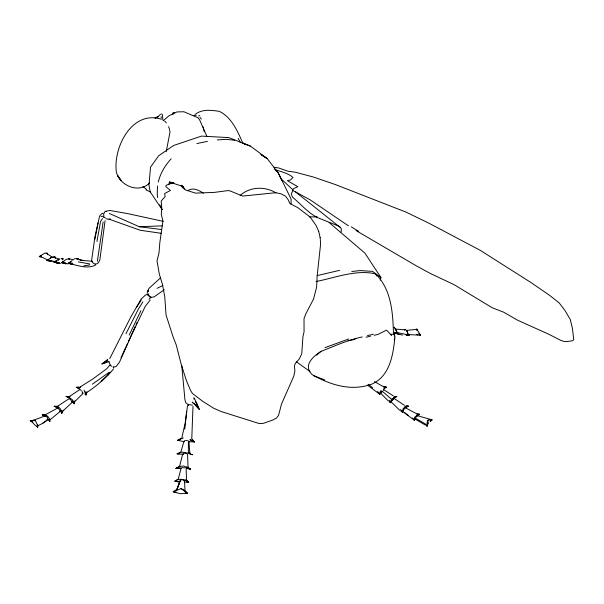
<?xml version="1.0" encoding="UTF-8"?>
<svg xmlns="http://www.w3.org/2000/svg" width="604" height="604" viewBox="0 0 604 604"><rect width="100%" height="100%" fill="white"/><g stroke="black" fill="none" stroke-linecap="round" stroke-linejoin="round"><path stroke-width="0.91" d="M188.388 441.177L188.373 452.668L190.086 453.513L182.136 452.109L177.093 453.861L183.616 454.374M394.352 336.134L394.359 334.254L390.72 334.238M192.993 406.296L191.778 438.791L194.405 441.924L188.425 441.698M62.763 259.765L62.778 258.353L61.125 258.708M291.007 204.25L291.12 199.116L278.218 172.88L267.225 158.573L250.403 146.1L228.765 137.614L201.479 136.104L173.695 145.458L158.565 155.855L150.539 167.142L148.977 185.171L150.207 191.891L162.106 209.588M172.978 114.541L173.054 112.729L173.944 112.412L174.36 112.85M162.363 114.541L162.869 120.045M402.838 410.629L402.347 411.347L414.487 420.286L414.94 416.858M401.116 411.105L402.528 412.154L403.094 408.772M367.338 385.02L379.841 394.344L380.022 391.89M157.508 185.979L157.214 193.854L157.689 197.636M62.68 259.493L62.778 258.353L61.721 258.897M426.311 425.465L427.073 426.114L428.123 420.09L432.117 419.848L430.101 421.584M184.779 429.104L186.681 411.422M84.907 393.974L85.957 394.918L86.923 391.709M97.387 261.268L103.141 221.962M105.073 220.709L99.894 259.667L98.361 262.831L96.678 263.805M362.272 336.941C347.942 339.939 334.608 346.077 321.026 351.339C316.76 354.186 312.396 357.274 309.867 361.864C306.704 366.605 308.893 372.947 313.68 375.628C331.898 385.246 350.886 391.218 371.135 384.431C389.452 376.821 393.068 355.854 394.759 338.232L394.993 336.609L394.359 334.254M62.567 259.735L62.778 258.353M52.05 261.215L46.818 260.475L51.77 257.244L55.047 256.942L55.304 258.474M45.436 416.556L45.572 415.711L47.339 417.349L47.784 419.727L42.348 423.525L37.644 425.888M147.467 294.926L147.61 294.065L148.909 293.989M400.958 410.879L402.528 412.154L404.521 407.036L405.42 406.228L408.387 406.175L403.638 408.583M168.954 184.394L169.369 182.008L173.952 182.906M413.664 419.342L414.487 420.286L414.812 418.481L417.168 414.261L419.689 414.276L417.523 415.862M96.942 241.464L100.566 221.54L102.491 218.55M94.79 239.622L98.067 222.876M404.408 330.184L405.246 329.316L406.477 330.569L409.104 335.537L406.16 335.084L409.104 335.537L407.458 333.687M166.221 151.642L170.018 132.034L169.626 129.822M181.789 438.006L185.179 423.079L187.504 405.888L188.999 404.62L192.389 405.103M341.162 232.004L341.328 228.75L340.263 227.263L338.142 225.873L316.647 217.259L310.501 213.272L305.435 208.999L292.411 196.904L291.294 193.997L292.714 191.038L292.638 189.618L280.452 178.21M416.45 330.312L416.737 329.052L420.595 335.212L408.04 334.548M425.367 425.05L415.114 419.085L416.911 415.552L432.117 419.848L430.69 420.935M417.122 416.231L417.349 415.341M380.21 280.165L380.92 277.493L364.959 253.174L329.104 222.514M178.188 479.206L181.072 468.47L181.796 467.624L185.39 467.874M62.265 411.558L61.729 413.31L60.581 409.112L58.845 407.262L54.254 406.318L58.565 408.372M158.286 181.955C160.4 173.265 165.073 165.337 171.159 158.829M61.616 410.614L61.729 413.31L63.239 410.131M394.238 340.06L394.759 338.232M378.693 393.083L379.841 394.344L381.041 390.577M176.745 489.965L180.483 480.089L182.159 479.704L183.835 480.286L184.522 481.479L185.013 490.697L187.278 493.181L180.528 493.732L173.212 491.845L176.021 489.935M177.063 489.142L180.483 480.089L177.025 489.006M108.939 361.622L110.275 365.126L111.506 366.341M147.074 293.099L148.199 290.464M113.665 368.75C105.987 378.217 96.285 386.145 86.183 392.978M120.996 357.81L127.55 343.412M128.32 341.713L135.258 326.47M136.028 324.778L137.183 322.234M129.218 335.024L140.883 310.743M194.005 115.598L194.579 115.122L196.285 115.44M428.123 420.09L427.111 422.151L427.073 426.114L426.726 425.518M125.949 333.763L138.165 309.482L142.922 301.811M74.254 401.97L74.926 400.762M380.543 392.238L381.177 391.09M136.315 307.715L141.238 299.962M108.999 361.668L101.948 363.955L107.708 359.501M104.96 211.589L103.669 214.058L103.903 216.715M427.458 424.748L428.704 422.838M383.23 390.448L383.721 389.731M149.029 299.327L149.996 297.968M109.754 358.61L130.683 317.228L141.162 299.071L145.504 294.963L147.806 294.367L151.015 297.848L150.321 297.417M399.757 410.282L391.014 401.834L393.604 398.663L393.959 398.346L404.423 405.307M393.959 398.346L391.014 401.834M107.52 375.628L110.109 372.072M50.072 419.757L60.528 411.173L59.607 409.769L57.659 408.047L45.526 414.654M150.207 300.09L145.33 306.198L131.68 334.737L119.449 362.279L116.089 366.62L113.159 367.058M381.207 392.547L382.287 391.226M403.902 409.286L405.284 407.776L416.081 413.43L419.689 414.276L418.127 415.227M184.635 440.641L183.926 441.471L180.921 451.815L179.675 452.902M382.143 391.785L380.716 393.264L388.447 401.071M149.641 182.906C139.214 193.869 119.668 185.873 116.338 172.004C113.061 147.459 131.966 109.769 161.404 119.26M57.969 260.543L58.89 259.509M82.861 393.612L74.473 401.886M50.404 258.172L51.325 257.221L52.405 257.281L46.183 253.159L44.62 253.212L39.23 256.587L42.763 257.515L46.674 259.486M101.049 381.418L109.445 373.257M62.665 411.286L72.344 402.166L70.117 398.874L69.369 398.466L57.599 406.273M160.46 277.923L149.007 288.342L147.489 291.498L148.508 291.339M72.246 260.498L68.335 263.299C77.116 265.194 87.376 269.475 95.757 264.967M163.254 120.77L168.788 115.908L176.904 111.929L183.91 111.748L198.21 117.863L199.63 119.902L206.757 136.028M316.572 355.197L321.026 351.339M160.219 114.624L158.022 116.512L155.017 117.893M383.797 389.15L386.205 387.111L382.098 385.994L374.495 381.607M240.143 195.454C249.89 186.651 265.013 186.07 275.99 192.895M59.275 258.822L53.922 262.06L58.618 263.495M390.931 400.286L396.828 396.428L394.91 396.367M107.776 359.984L101.948 363.955L107.165 361.547M92.412 384.182L108.818 372.494M42.348 423.525L46.961 420.301M195.432 114.247C202.159 108.886 211.385 110.185 219.275 111.332C231.808 117.365 237.719 131.559 243.042 143.654M79.494 389.799L68.916 396.82L67.882 396.669L72.276 399.637L74.186 403.729L74.066 402.166M392.056 399.078L396.828 396.428L394.359 396.745L391.075 400.89L391.8 399.493L382.536 391.452M164.311 289.709L153.877 297.04L150.645 297.228L148.101 295.386M80.181 386.983L92.699 379.063L106.825 368.682L109.445 365.586L110.804 365.178M184.462 441.743L177.765 440.324L180.989 438.323M180.8 468.296L175.975 468.425L178.837 466.666M177.485 479.599L174.805 481.245L179.237 481.901L174.805 481.245C179.192 477.885 184.552 479.161 188.659 482.354L185.005 482.098M384.061 388.38L386.205 387.111L383.366 387.043M188.138 405.11L188.614 404.839M188.003 190.554C192.827 187.112 199.109 190.207 203.329 193.235M403.253 408.485L408.387 406.175L406.137 405.926M355.884 338.565L353.74 339.674L347.957 340.739M63.737 261.487L61.419 262.68L66.002 263.933M180.777 468.077L175.975 468.425L178.474 467.134L179.69 465.805L182.642 454.246L183.337 453.423L185.081 453.189L186.847 453.672L187.595 454.586L187.995 466.379L188.674 467.783L190.419 469.21L186.553 468.417M70.117 263.51L68.335 263.299L71.061 261.932M157.063 288.327L162.891 285.481M180.06 452.419L177.093 453.861L179.35 453.793M103.08 213.099L101.668 213.778L99.607 216.021L94.851 237.274L91.657 260.233L91.974 261.811L93.937 263.714L95.13 263.993M415.114 419.085L415.544 418.882M175.975 468.425L180.86 466.22L183.812 466.016L190.419 469.21L186.651 466.711M49.007 259.463L46.818 260.475L50.404 261.305M183.269 437.96L177.765 440.324L179.373 440.407M177.765 440.324L180.528 439.123M155.115 118.135L158.52 116.663M41.585 255.583L39.23 256.587L41.517 256.738M192.185 402.793L192.736 402.566L193.476 403.185L199.252 409.361L194.496 398.617M60.204 263.238L53.922 262.06L56.383 261.102M101.042 216.617L102.068 216.224M37.705 424.476L37.735 427.262L37.297 426.462C34.186 425.601 33.137 422 30.2 420.761L33.779 420.165L45.572 415.711M324.997 347.632L348.75 338.957M160.83 114.126L161.766 114.02M185.209 492.811L187.278 493.181L183.759 489.799L181.019 488.606L173.212 491.845L176.33 492.245M55.047 256.942L53.567 257.077L59.305 259.267M198.603 115.953L199.856 115.575M173.076 182.672L166.319 185.217L165.775 186.1L166.16 186.93L170.464 190.411L164.673 193.537L165.134 196.557L161.185 201.094L161.736 207.225L161.291 214.458L162.929 220.996L159.841 242.521L159.003 252.925L157.01 260.807L159.343 274.224L162.385 284.114L164.779 296.949L166.04 314.971L172.948 336.458L176.255 344.982L181.215 364.363L186.5 380.86L190.758 390.856L192.54 393.566L202.906 401.449L213.612 408.221L220.973 411.467L259.41 423.615L263.593 423.283L273.061 419.931L276.443 418.119L278.527 415.386L281.547 403.993L293.771 376.232L294.903 370.901L294.42 365.858L295.386 363.298L299.207 359.078L301.743 353.816L302.936 336.745L304.069 331.709L304.008 318.618L305.828 313.801L313.536 299.078L316.617 287.127L317.108 276.489L320.565 244.363L320.203 237.508M77.388 258.95L78.331 258.701L76.157 258.799M316.058 281.517C335.469 277.727 355.816 269.354 375.628 273.869C391.498 289.58 392.872 312.94 393.483 333.997M196.889 143.571L207.429 141.344M367.428 335.673L373.446 334.201M366.054 337.228L370.614 336.156M374.253 335.296L377.9 334.442L386.583 330.131L391.686 335.688M317.213 275.575L339.539 270.358M58.158 406.303L54.254 406.318L56.738 407.096M74.111 258.897L75.447 258.633M70.57 264.552L72.925 264.091M80 389.399L76.338 387.353L79.63 387.496M80.725 387.217L76.338 387.353L78.543 388.055M105.73 211.211L109.936 210.494L127.474 213.559L163.178 221.358M83.88 265.836L89.8 264.952M68.403 396.79L70.117 396.586M351.777 271.506L360.112 270.569L372.509 271.4L380.92 277.493M36.867 426.228L37.735 427.262L37.282 424.552L35.402 420.603L30.2 420.761L32.714 422.098M416.549 329.339L406.349 330.448L406.998 330.735L407.292 331.996M384.386 387.307L386.205 387.111M217.304 139.917L226.19 139.328L234.609 140.264M45.572 414.691L42.476 414.842L44.885 416.156M406.575 406.318L408.387 406.175M76.338 387.353L78.792 387.217M68.335 263.299L72.631 263.276M185.466 440.452L187.383 440.588M109.362 213.476L139.282 226.727L162.317 225.858M394.359 333.204L398.436 333.68L396.775 331.792L395.416 328.553L394.223 327.881L394.163 327.081L394.329 327.836M309.173 216.942L317.191 216.813M393.997 333.34L398.436 333.68L396.526 331.777M57.516 406.454L54.254 406.318M95.1 264.099L96.074 264.107M53.922 262.06L58.06 262.264M63.82 262.551L65.33 262.612M161.177 233.287L140.211 230.26L109.898 219.448L105.783 218.739M58.724 263.216L59.955 263.276L56.225 262.951M395.001 329.089L405.39 329.799L405.246 329.316M92.555 261.305L79.992 260.226L83.42 260.641M68.222 263.925L61.419 262.68L66.674 259.131L69.747 258.92L68.72 258.844L73.696 259.728M44.507 415.68L42.476 414.842L44.764 415.061M109.007 218.935L110.57 219.101M274.073 167.278L278.693 167.98L288.176 171.279L295.243 172.193L313.189 176.964L335.386 184.567L405.737 211.989L428.478 222.967L480.089 250.237L530.893 282.476L549.768 295.454L559.198 302.921L564.899 310.403L570.259 319.425L572.411 328.342L573.762 339.735L572.411 340.777L566.741 341.57L564.091 341.479L560.874 340.422L548.794 334.246L517.522 320.18L503.736 312.223L492.245 307.761L453.944 284.597L430.305 273.461L416.201 265.768L356.073 230.577M42.476 414.842L46.765 415.597L48.607 417.296L49.875 421.373L47.958 419.463M139.282 226.727L161.245 229.482M48.924 260.399L56.21 261.751M190.041 454.314L192.608 454.752L190.185 454.027M78.384 261.887L89.649 263.918M105.292 217.697L103.835 217.432L102.763 216.202M397.175 332.615L407.224 334.654M394.54 333.129L402.558 335.107M76.504 258.746L83.412 260.528M33.779 420.165L35.402 420.603M394.654 333.023L399.138 334.246M46.183 253.159L47.437 253.121L47.595 254.692M105.768 211.4L106.614 211.649M394.306 332.23L398.436 333.68M275.915 169.92C281.713 171.929 288.433 173.273 292.978 177.47L290.486 179.954L287.361 180.702L297.863 186.689L293.755 188.539L292.555 189.996L293.129 190.607L310.252 199.916L348.433 225.836M188.599 404.816L185.926 402.913L184.96 400.007L181.751 365.579M186.689 481.72L188.659 482.354L186.508 479.833L186.153 468.817M184.333 189.18L183.284 186.598L169.369 182.008L171.264 183.692M78.422 387.723L79.494 388.093M190.003 439.946L194.405 441.924L191.929 439.976M418.912 334.563L420.595 335.212L418.738 333.295M313.68 375.628L324.771 379.954M250.403 146.1L242.498 142.929L246.13 144.847M417.311 329.867L416.737 329.052M69.09 397.583L65.942 396.277L68.841 397.809M46.999 419.402L47.784 419.727M192.019 440.897L194.405 441.924M188.305 468.221L190.419 469.21M49.128 420.188L49.875 421.373L49.656 418.806M146.002 189.822L150.547 192.125M82.144 393.053L82.937 393.483M71.589 401.751L72.344 402.166M59.97 410.667L60.506 410.969M415.333 418.195L425.231 423.819L427.073 426.114M59.879 411.43L60.642 411.86L60.528 411.173M80.234 389.844L81.283 390.478M416.737 334.291L417.719 334.895M261.041 154.662L267.225 158.573L260.973 154.503M383.993 389.859L393.415 395.914M187.278 493.181L181.019 488.606M181.751 185.549L183.284 186.598M113.144 366.93L113.68 367.3M296.315 361.758L310.041 371.543M185.171 479.689L188.659 482.354M164.658 121.132L166.425 122.899M295.552 191.929L339.909 227.179M404.846 412.728L408.417 415.567M190.124 439.319L191.695 440.565M395.431 329.15L395.982 330.75M142.838 186.417L146.613 189.452M368.432 384.333L372.721 387.896M60.898 410.788L61.857 411.603L61.729 413.31M412.623 417.976L414.487 420.286M377.538 391.422L379.841 394.344M274.367 168.931L278.218 172.88L282 180.656M400.46 409.535L402.528 412.154M389.527 401.803L390.478 402.815L389.882 401.932M181.23 185.964L183.02 187.95M188.237 440.897L189.014 441.818L189.739 452.419L190.577 453.604M194.095 403.193L199.252 409.361L195.59 401.366M72.873 401.199L74.186 403.729L73.56 401.116M199.992 117.365L201.343 119.101M389.165 400.324L389.995 401.381M181.215 185.179L185.624 190.011L195.485 193.121L214.541 192.374L227.934 190.592L230.109 190.932L242.634 196.073L273.31 192.955L276.119 192.804L280.671 193.688L285.42 196.096L288.025 199.494L289.943 203.503L297.832 207.685L310.162 217.047L316.058 225.488L318.784 231.491M196.126 402.747L196.919 403.872M81.925 391.43L82.846 392.811M162.197 209.588L159.728 204.756M192.427 402.06L192.736 402.566M375.628 273.869L376.79 276.066M238.203 138.399L240.392 142.536M84.001 390.086L85.957 394.918L85.587 391.785M147.806 294.367L148.055 294.956M168.554 126.598L169.498 129.09M85.609 393.876L85.957 394.918M203.873 130.17L204.212 131.725M203.148 126.795L203.691 129.324M69.369 398.466L69.49 399.123M161.125 116.761L161.283 118.12M193.876 397.598L193.952 399.138M318.693 231.536A120.415 72.284 -32.3 0 1 320.044 237.583M358.587 231.332A111.74 9.422 29.6 0 1 351.317 226.855M121.027 180.407L117.757 175.704L121.027 180.407"/></g></svg>
